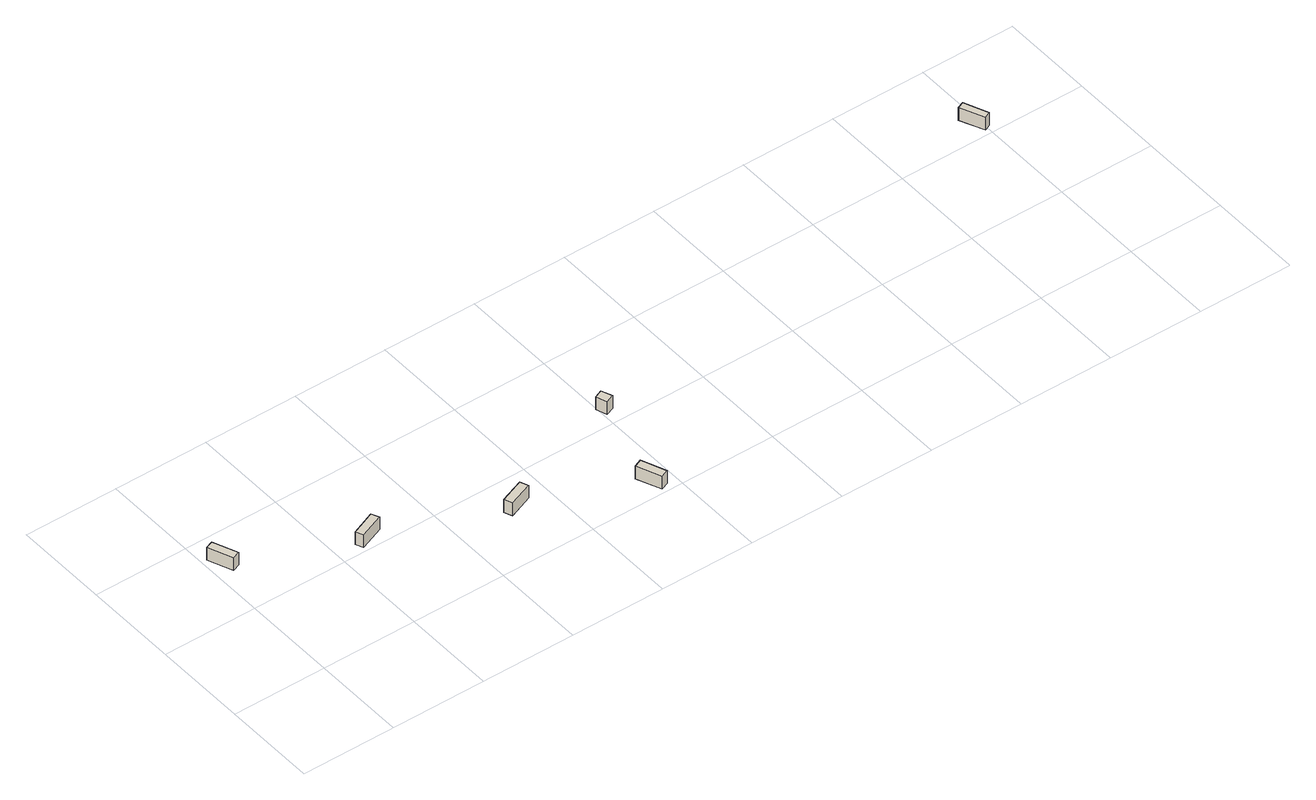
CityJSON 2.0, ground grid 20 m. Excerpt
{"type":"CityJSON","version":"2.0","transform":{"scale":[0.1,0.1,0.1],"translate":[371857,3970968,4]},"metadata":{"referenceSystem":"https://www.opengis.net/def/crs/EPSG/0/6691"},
"CityObjects":{
"building1":{"type":"Building","attributes":{"計測周辺長":14.39,"建物高さ":3,"更新年":"2016","usage":"422","measuredHeight":-9999,"storeysAboveGround":1,"BuildingDetailAttribute.totalFloorArea":9,"BuildingDetailAttribute.buildingFootprintArea":9,"BuildingDetailAttribute.buildingRoofEdgeArea":9.24,"BuildingDetailAttribute.buildingStructureOrgType":"2","BuildingDetailAttribute.fireproofStructureType":"1002","BuildingDetailAttribute.areaClassificationType":"23","BuildingDetailAttribute.districtsAndZonesType":"9999","BuildingDetailAttribute.orgUsage2":"18","BuildingDetailAttribute.specifiedBuildingCoverageRate":-9999,"BuildingDetailAttribute.specifiedFloorAreaRate":-9999,"BuildingDetailAttribute.surveyYear":2021,"BuildingIDAttribute.prefecture":"11","BuildingIDAttribute.city":"11106"},"geometry":[{"type":"Solid","lod":"1","boundaries":[[[[0,1,2,3]],[[2,4,5,3]],[[1,6,4,2]],[[0,7,6,1]],[[3,5,7,0]],[[4,6,7,5]]]]}]},
"building2":{"type":"Building","attributes":{"計測周辺長":14.65,"建物高さ":3,"更新年":"2016","usage":"422","measuredHeight":-9999,"storeysAboveGround":1,"BuildingDetailAttribute.totalFloorArea":10,"BuildingDetailAttribute.buildingFootprintArea":10,"BuildingDetailAttribute.buildingRoofEdgeArea":9.8,"BuildingDetailAttribute.buildingStructureOrgType":"2","BuildingDetailAttribute.fireproofStructureType":"1002","BuildingDetailAttribute.areaClassificationType":"23","BuildingDetailAttribute.districtsAndZonesType":"9999","BuildingDetailAttribute.orgUsage2":"18","BuildingDetailAttribute.specifiedBuildingCoverageRate":-9999,"BuildingDetailAttribute.specifiedFloorAreaRate":-9999,"BuildingDetailAttribute.surveyYear":2021,"BuildingIDAttribute.prefecture":"11","BuildingIDAttribute.city":"11106"},"geometry":[{"type":"Solid","lod":"1","boundaries":[[[[8,9,10,11]],[[10,12,13,11]],[[9,14,12,10]],[[8,15,14,9]],[[11,13,15,8]],[[12,14,15,13]]]]}]},
"building3":{"type":"Building","attributes":{"計測周辺長":14.7,"建物高さ":3,"更新年":"2016","usage":"422","measuredHeight":-9999,"storeysAboveGround":1,"BuildingDetailAttribute.totalFloorArea":10,"BuildingDetailAttribute.buildingFootprintArea":10,"BuildingDetailAttribute.buildingRoofEdgeArea":10.11,"BuildingDetailAttribute.buildingStructureOrgType":"2","BuildingDetailAttribute.fireproofStructureType":"1002","BuildingDetailAttribute.areaClassificationType":"23","BuildingDetailAttribute.districtsAndZonesType":"9999","BuildingDetailAttribute.orgUsage2":"18","BuildingDetailAttribute.specifiedBuildingCoverageRate":-9999,"BuildingDetailAttribute.specifiedFloorAreaRate":-9999,"BuildingDetailAttribute.surveyYear":2021,"BuildingIDAttribute.prefecture":"11","BuildingIDAttribute.city":"11106"},"geometry":[{"type":"Solid","lod":"1","boundaries":[[[[16,17,18,19]],[[18,20,21,19]],[[17,22,20,18]],[[16,23,22,17]],[[19,21,23,16]],[[20,22,23,21]]]]}]},
"building4":{"type":"Building","attributes":{"計測周辺長":14.6,"建物高さ":3,"更新年":"2016","usage":"422","measuredHeight":-9999,"storeysAboveGround":1,"BuildingDetailAttribute.totalFloorArea":10,"BuildingDetailAttribute.buildingFootprintArea":10,"BuildingDetailAttribute.buildingRoofEdgeArea":9.92,"BuildingDetailAttribute.buildingStructureOrgType":"2","BuildingDetailAttribute.fireproofStructureType":"1002","BuildingDetailAttribute.areaClassificationType":"23","BuildingDetailAttribute.districtsAndZonesType":"9999","BuildingDetailAttribute.orgUsage2":"18","BuildingDetailAttribute.specifiedBuildingCoverageRate":-9999,"BuildingDetailAttribute.specifiedFloorAreaRate":-9999,"BuildingDetailAttribute.surveyYear":2021,"BuildingIDAttribute.prefecture":"11","BuildingIDAttribute.city":"11106"},"geometry":[{"type":"Solid","lod":"1","boundaries":[[[[24,25,26,27]],[[26,28,29,27]],[[25,30,28,26]],[[24,31,30,25]],[[27,29,31,24]],[[28,30,31,29]]]]}]},
"building5":{"type":"Building","attributes":{"計測周辺長":8.57,"建物高さ":3,"更新年":"2016","usage":"422","measuredHeight":-9999,"storeysAboveGround":1,"BuildingDetailAttribute.totalFloorArea":5,"BuildingDetailAttribute.buildingFootprintArea":5,"BuildingDetailAttribute.buildingRoofEdgeArea":4.51,"BuildingDetailAttribute.buildingStructureOrgType":"2","BuildingDetailAttribute.fireproofStructureType":"1002","BuildingDetailAttribute.areaClassificationType":"23","BuildingDetailAttribute.districtsAndZonesType":"9999","BuildingDetailAttribute.orgUsage2":"18","BuildingDetailAttribute.specifiedBuildingCoverageRate":-9999,"BuildingDetailAttribute.specifiedFloorAreaRate":-9999,"BuildingDetailAttribute.surveyYear":2021,"BuildingIDAttribute.prefecture":"11","BuildingIDAttribute.city":"11106"},"geometry":[{"type":"Solid","lod":"1","boundaries":[[[[32,33,34,35]],[[34,36,37,35]],[[33,38,36,34]],[[32,39,38,33]],[[35,37,39,32]],[[36,38,39,37]]]]}]},
"building6":{"type":"Building","attributes":{"計測周辺長":13.74,"建物高さ":3,"更新年":"2016","usage":"422","measuredHeight":-9999,"storeysAboveGround":1,"BuildingDetailAttribute.totalFloorArea":8,"BuildingDetailAttribute.buildingFootprintArea":8,"BuildingDetailAttribute.buildingRoofEdgeArea":7.85,"BuildingDetailAttribute.buildingStructureOrgType":"2","BuildingDetailAttribute.fireproofStructureType":"1002","BuildingDetailAttribute.areaClassificationType":"23","BuildingDetailAttribute.districtsAndZonesType":"9999","BuildingDetailAttribute.orgUsage2":"18","BuildingDetailAttribute.specifiedBuildingCoverageRate":-9999,"BuildingDetailAttribute.specifiedFloorAreaRate":-9999,"BuildingDetailAttribute.surveyYear":2021,"BuildingIDAttribute.prefecture":"11","BuildingIDAttribute.city":"11106"},"geometry":[{"type":"Solid","lod":"1","boundaries":[[[[40,41,42,43]],[[42,44,45,43]],[[41,46,44,42]],[[40,47,46,41]],[[43,45,47,40]],[[44,46,47,45]]]]}]}
},
"vertices":[
[9,350,12],[25,356,12],[46,305,12],[30,299,12],[46,305,42],[30,299,42],[25,356,42],[9,350,42],
[243,224,10],[294,245,10],[301,229,10],[250,208,10],[301,229,40],[250,208,40],[294,245,40],[243,224,40],
[503,132,9],[554,152,9],[561,135,9],[510,115,9],[561,135,39],[510,115,39],[554,152,39],[503,132,39],
[741,60,9],[758,67,9],[778,16,9],[762,9,9],[778,16,39],[762,9,39],[758,67,39],[741,60,39],
[798,248,9],[815,255,9],[824,232,9],[806,225,9],[824,232,39],[806,225,39],[815,255,39],[798,248,39],
[1771,459,12],[1785,465,12],[1806,415,12],[1793,409,12],[1806,415,42],[1793,409,42],[1785,465,42],[1771,459,42]
]}
